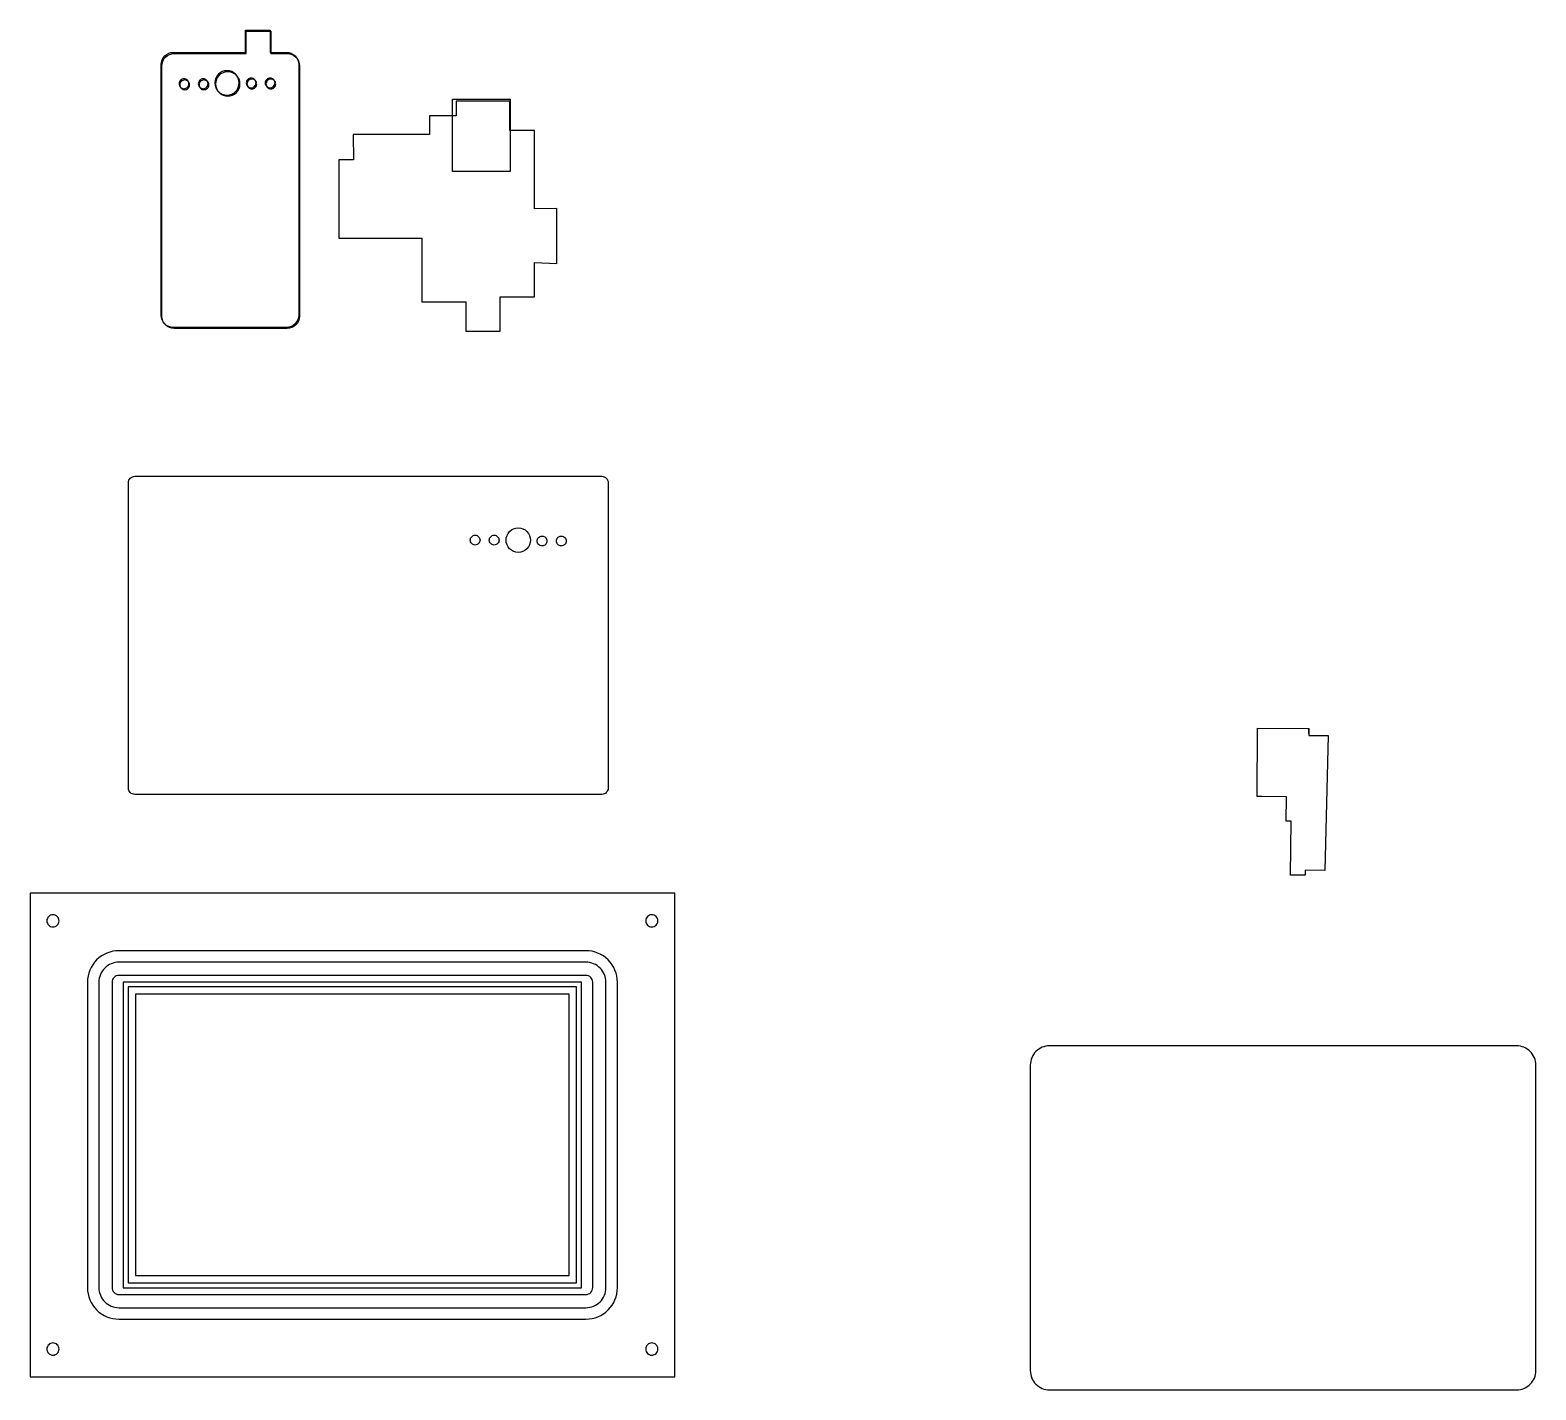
# Model space of a CAD drawing. Extents: x 3.4 to 34.2, y 1 to 28.8.
import ezdxf

# ---------------------------------------------------------------- set-up
doc = ezdxf.new("R2010")
doc.units = 0
for name, color, linetype in [('BACK_BACK', 18, 'CONTINUOUS'), ('CF_BACK', 18, 'CONTINUOUS'), ('FRONT', 18, 'CONTINUOUS')]:
    doc.layers.add(name, color=color, linetype=linetype)

msp = doc.modelspace()

# ---------------------------------------------------------------- linework, layer by layer
at = {"layer": 'BACK_BACK'}
for points in [[(8.329, 28.297), (8.666, 28.297, -0.414214), (8.916, 28.047), (8.916, 22.922, -0.414214), (8.666, 22.672), (6.353, 22.672, -0.414214), (6.103, 22.922), (6.103, 28.047, -0.414214), (6.353, 28.297), (7.829, 28.297), (7.829, 28.753), (8.329, 28.753)], [(6.671, 27.656, 0.414214), (6.571, 27.756, 0.414214), (6.471, 27.656, 0.414214), (6.571, 27.556, 0.414214)], [(7.063, 27.656, 0.414214), (6.963, 27.756, 0.414214), (6.863, 27.656, 0.414214), (6.963, 27.556, 0.414214)], [(7.7, 27.674, 0.414214), (7.45, 27.924, 0.414214), (7.2, 27.674, 0.414214), (7.45, 27.424, 0.414214)], [(8.043, 27.674, 0.414214), (7.943, 27.774, 0.414214), (7.843, 27.674, 0.414214), (7.943, 27.574, 0.414214)], [(8.432, 27.674, 0.414214), (8.332, 27.774, 0.414214), (8.232, 27.674, 0.414214), (8.332, 27.574, 0.414214)], [(3.875, 10.684, 0.414214), (3.75, 10.559, 0.414214), (3.875, 10.434, 0.414214), (4, 10.559, 0.414214)], [(16.125, 10.684, 0.414214), (16, 10.559, 0.414214), (16.125, 10.434, 0.414214), (16.25, 10.559, 0.414214)], [(15.421, 3.057), (15.421, 9.305, 0.414214), (14.778, 9.948), (5.222, 9.948, 0.414214), (4.579, 9.305), (4.579, 3.057, 0.414214), (5.222, 2.413), (14.778, 2.413, 0.414214)], [(14.778, 9.444), (5.222, 9.444, 0.414214), (5.083, 9.305), (5.083, 3.057, 0.414214), (5.222, 2.917), (14.778, 2.917, 0.414214), (14.917, 3.057), (14.917, 9.305, 0.414214)], [(3.875, 1.927, 0.414214), (3.75, 1.802, 0.414214), (3.875, 1.677, 0.414214), (4, 1.802, 0.414214)], [(16.125, 1.927, 0.414214), (16, 1.802, 0.414214), (16.125, 1.677, 0.414214), (16.25, 1.802, 0.414214)]]:
    msp.add_lwpolyline(points, format="xyb", close=True, dxfattribs=at)
for points in [[(11.274, 26.642), (10.015, 26.641), (10.023, 26.121), (9.723, 26.121), (9.723, 24.521), (11.423, 24.52), (11.423, 23.22), (12.323, 23.22), (12.323, 22.62), (13.023, 22.62), (13.023, 23.32), (13.723, 23.32), (13.723, 24.02), (14.179, 24.001), (14.18, 25.13), (13.723, 25.12), (13.723, 26.72), (13.223, 26.72), (13.223, 27.32), (12.123, 27.32), (12.123, 27.02)], [(11.576, 27.024), (11.575, 26.639), (11.274, 26.642), (11.274, 26.642)], [(12.123, 27.02), (11.576, 27.024)]]:
    msp.add_lwpolyline(points, dxfattribs=at)
for points in [[(12.047, 25.886), (12.047, 27.36), (13.229, 27.36), (13.229, 25.885)], [(16.593, 1.236), (16.593, 11.125), (3.407, 11.125), (3.407, 1.236)], [(16.593, 1.236), (16.593, 11.125), (3.407, 11.125), (3.407, 1.236)], [(5.313, 3.055), (14.687, 3.055), (14.687, 9.307), (5.313, 9.307)], [(5.563, 3.305), (14.437, 3.305), (14.437, 9.057), (5.563, 9.057)]]:
    msp.add_lwpolyline(points, close=True, dxfattribs=at)
at = {"layer": 'CF_BACK'}
for points in [[(15.232, 19.521), (15.232, 13.273, -0.414214), (15.103, 13.144), (5.548, 13.144, -0.414214), (5.418, 13.273), (5.418, 19.521, -0.414214), (5.548, 19.65), (15.103, 19.65, -0.414214)], [(13.144, 18.345, -0.414214), (13.394, 18.595, -0.414214), (13.644, 18.345, -0.414214), (13.394, 18.095, -0.414214)], [(12.411, 18.345, -0.414214), (12.511, 18.445, -0.414214), (12.611, 18.345, -0.414214), (12.511, 18.245, -0.414214)], [(12.8, 18.345, -0.414214), (12.9, 18.445, -0.414214), (13, 18.345, -0.414214), (12.9, 18.245, -0.414214)], [(13.78, 18.327, -0.414214), (13.88, 18.427, -0.414214), (13.98, 18.327, -0.414214), (13.88, 18.227, -0.414214)], [(14.173, 18.327, -0.414214), (14.273, 18.427, -0.414214), (14.373, 18.327, -0.414214), (14.273, 18.227, -0.414214)]]:
    msp.add_lwpolyline(points, format="xyb", close=True, dxfattribs=at)
at = {"layer": 'FRONT'}
for points in [[(8.315, 28.32), (8.651, 28.32, -0.414214), (8.901, 28.07), (8.901, 22.945, -0.414214), (8.651, 22.695), (6.338, 22.695, -0.414214), (6.088, 22.945), (6.088, 28.07, -0.414214), (6.338, 28.32), (7.815, 28.32), (7.815, 28.775), (8.315, 28.775)], [(6.656, 27.678, 0.414214), (6.556, 27.778, 0.414214), (6.456, 27.678, 0.414214), (6.556, 27.578, 0.414214)], [(7.048, 27.678, 0.414214), (6.948, 27.778, 0.414214), (6.848, 27.678, 0.414214), (6.948, 27.578, 0.414214)], [(7.685, 27.696, 0.414214), (7.435, 27.946, 0.414214), (7.185, 27.696, 0.414214), (7.435, 27.446, 0.414214)], [(8.029, 27.696, 0.414214), (7.929, 27.796, 0.414214), (7.829, 27.696, 0.414214), (7.929, 27.596, 0.414214)], [(8.417, 27.696, 0.414214), (8.317, 27.796, 0.414214), (8.217, 27.696, 0.414214), (8.317, 27.596, 0.414214)], [(3.875, 10.684, 0.414214), (3.75, 10.559, 0.414214), (3.875, 10.434, 0.414214), (4, 10.559, 0.414214)], [(16.125, 10.684, 0.414214), (16, 10.559, 0.414214), (16.125, 10.434, 0.414214), (16.25, 10.559, 0.414214)], [(15.421, 3.057), (15.421, 9.305, 0.414214), (14.778, 9.948), (5.222, 9.948, 0.414214), (4.579, 9.305), (4.579, 3.057, 0.414214), (5.222, 2.413), (14.778, 2.413, 0.414214)], [(14.778, 2.647, 0.414214), (15.187, 3.057), (15.187, 9.305, 0.414214), (14.778, 9.714), (5.222, 9.714, 0.414214), (4.813, 9.305), (4.813, 3.057, 0.414214), (5.222, 2.647)], [(34.211, 7.608, 0.414214), (33.817, 8.002), (24.262, 8.002, 0.414214), (23.868, 7.608), (23.868, 1.36, 0.414214), (24.262, 0.966), (33.817, 0.966, 0.414214), (34.211, 1.36)], [(3.875, 1.927, 0.414214), (3.75, 1.802, 0.414214), (3.875, 1.677, 0.414214), (4, 1.802, 0.414214)], [(16.125, 1.927, 0.414214), (16, 1.802, 0.414214), (16.125, 1.677, 0.414214), (16.25, 1.802, 0.414214)]]:
    msp.add_lwpolyline(points, format="xyb", close=True, dxfattribs=at)
for points in [[(29.564, 14.449), (29.563, 14.349), (29.963, 14.346), (29.893, 11.59), (29.493, 11.594), (29.492, 11.494), (29.192, 11.496), (29.202, 12.596), (29.102, 12.597), (29.106, 13.097), (28.606, 13.102), (28.506, 13.102), (28.518, 14.502), (29.564, 14.493), (29.563, 14.393), (29.564, 14.493), (29.563, 14.393)], [(16.593, 1.236), (16.593, 11.125), (3.407, 11.125), (3.407, 1.236)], [(16.593, 1.236), (16.593, 11.125), (3.407, 11.125), (3.407, 1.236)], [(5.313, 3.055), (14.687, 3.055), (14.687, 9.307), (5.313, 9.307)], [(5.413, 9.207), (5.413, 3.155), (14.587, 3.155), (14.587, 9.207)]]:
    msp.add_lwpolyline(points, close=True, dxfattribs=at)

doc.saveas('drawing.dxf')
